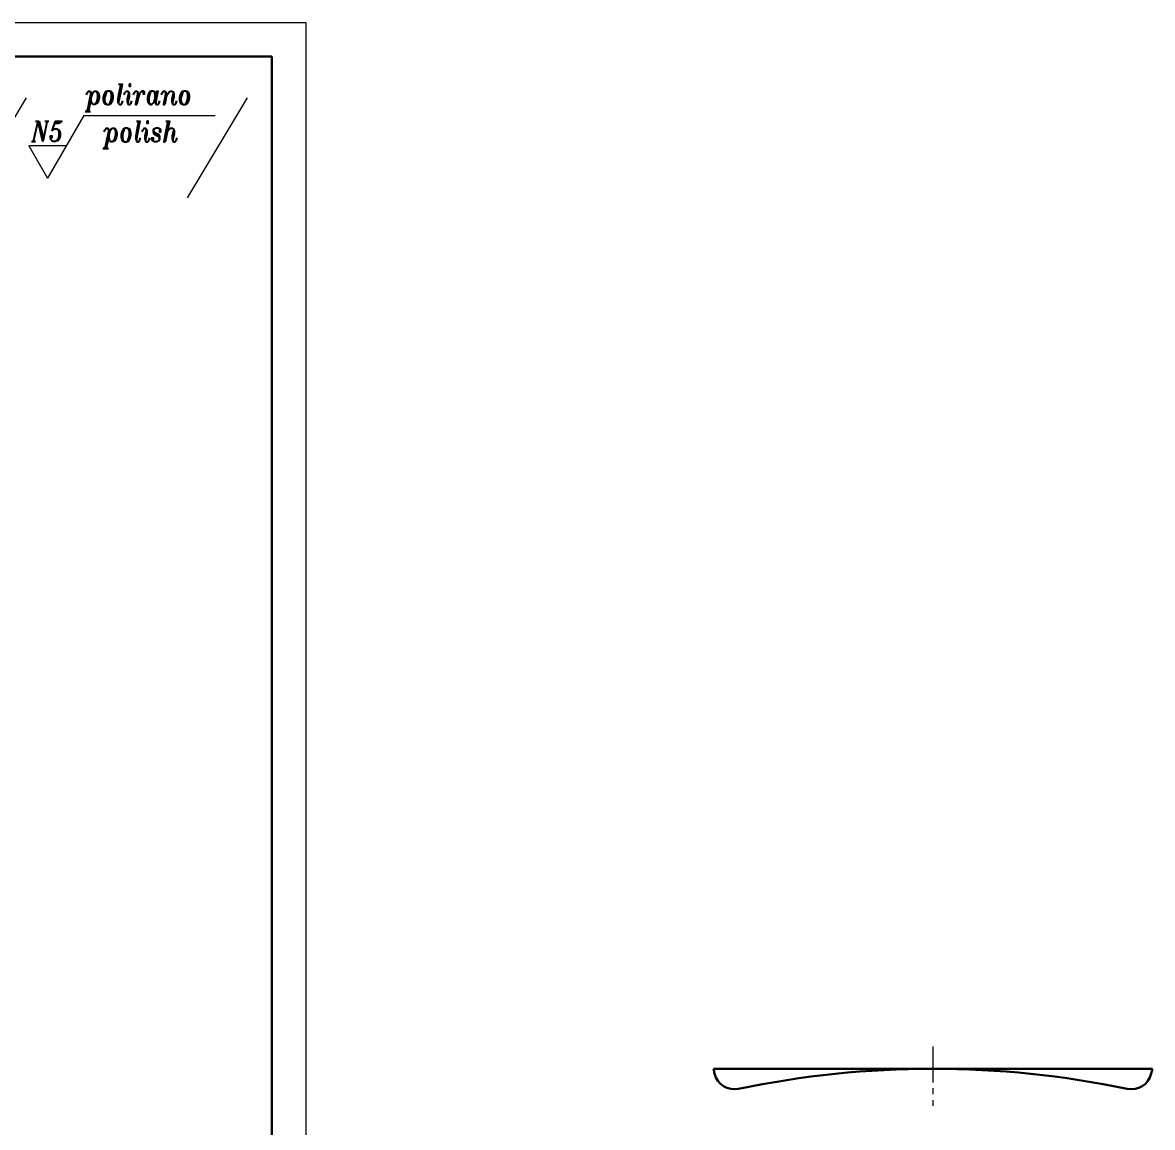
# Model space of a CAD drawing. Extents: x 89 to 510, y -61 to 440.
# Drawn here: x 344.4 to 510.3, y 277.8 to 440 of the extents above; entities that cross this region are included whole.
import ezdxf

# ---------------------------------------------------------------- set-up
doc = ezdxf.new("R2010")
doc.units = 0
doc.header["$LTSCALE"] = 7
doc.header["$MEASUREMENT"] = 0
doc.linetypes.add('CENTER2', pattern=[1.125, 0.75, -0.125, 0.125, -0.125])
doc.layers.get('0').update_dxf_attribs({"linetype": 'CONTINUOUS', "lineweight": 15})
for name, color, linetype, lineweight in [('1', 1, 'CENTER2', 15), ('3', 3, 'CONTINUOUS', 30), ('ENGLISH', 252, 'CONTINUOUS', 18)]:
    doc.layers.add(name, color=color, linetype=linetype, lineweight=lineweight)
doc.styles.add('ITALICT', font='ITALICT.shx', dxfattribs={"width": 0.8, "height": 3})

# ---------------------------------------------------------------- blocks, each defined once
blk = doc.blocks.new('A$C0FD72C1E')
for p, q in [((8.79, 14.65), (0, 0)), ((41.25, 14.65), (32.45, 0)), ((4.36, 12.08), (-0.96, 2.86)), ((17.26, 12.08), (11.94, 2.86)), ((17.26, 12.08), (36.56, 12.08)), ((-3.7, 7.62), (-0.96, 2.86)), ((1.79, 7.62), (-3.7, 7.62)), ((9.19, 7.62), (11.94, 2.86)), ((14.69, 7.62), (9.19, 7.62))]:
    blk.add_line(p, q)
at = {"style": 'ITALICT', "width": 0.8}
for s, p in [('polirano', (17.55, 13.67)), ('N8', (-3.32, 8.24)), ('N5', (9.58, 8.24))]:
    blk.add_text(s, height=3, dxfattribs=at).set_placement(p)
at = {"layer": 'ENGLISH', "style": 'ITALICT', "width": 0.8}
blk.add_text('polish', height=3, dxfattribs=at).set_placement((20.16, 8.23))

msp = doc.modelspace()

# ---------------------------------------------------------------- linework, layer by layer
for p, q in [((89.007, 440.033), (386.007, 440.033)), ((386.007, 440.033), (386.007, 20.033))]:
    msp.add_line(p, q)
at = {"layer": '1'}
msp.add_line((478.101, 289.676), (478.101, 280.971), dxfattribs=at)
at = {"layer": '3'}
for p, q in [((109.007, 435.033), (381.007, 435.033)), ((381.007, 435.033), (381.007, 25.033)), ((445.871, 286.416), (478.101, 286.416)), ((510.331, 286.416), (478.101, 286.416))]:
    msp.add_line(p, q, dxfattribs=at)
for centre, radius, start, end in [((528.651, 305.716), 85, 193.12397, 193.61319), ((448.954, 286.416), 3, 193.61319, 281.75334), ((478.101, 146.33), 140.086, 90, 101.75334), ((478.101, 146.33), 140.086, 78.24666, 90), ((507.247, 286.416), 3, 258.24666, 346.38681), ((427.551, 305.716), 85, 346.38681, 346.87603)]:
    msp.add_arc(centre, radius, start, end, dxfattribs=at)

# ---------------------------------------------------------------- block references
msp.add_blockref('A$C0FD72C1E', (336.138, 414.318))

doc.saveas('drawing.dxf')
